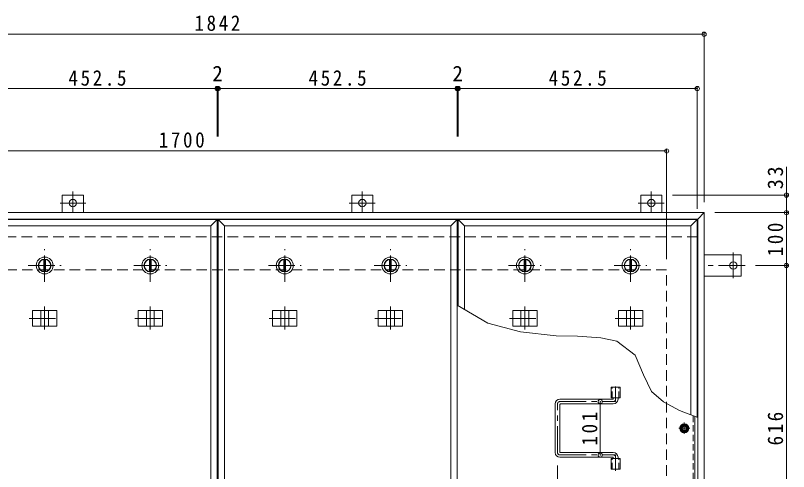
# Model space of a CAD drawing. Units: millimetres at full size, sheet at 1:10. Extents: x -2686 to 2789, y -1962 to 1769.
# Drawn here: x -1844 to -381, y 399 to 1262 of the extents above; entities that cross this region are included whole.
import ezdxf
from ezdxf.enums import TextEntityAlignment as Align

# ---------------------------------------------------------------- set-up
doc = ezdxf.new("R2010")
doc.units = ezdxf.units.MM
doc.header["$LTSCALE"] = 10
doc.header["$PDMODE"] = 32
doc.header["$PDSIZE"] = 8
for name, pattern in [('CHAIN1', [8, 5, -1, 1, -1]), ('DASHED1', [1.8, 1.2, -0.6]), ('DASHED2', [3, 2, -1])]:
    doc.linetypes.add(name, pattern=pattern)
for name, color, linetype, lineweight in [('0-1_躯体', 2, 'DASHED2', 9), ('0-2_仕上', 4, 'Continuous', 9), ('0-3_建具', 4, 'Continuous', 9), ('0-5_寸法', 7, 'Continuous', 9), ('0-6_ハッチ', 6, 'Continuous', 9), ('0-7_021', 5, 'Continuous', 5), ('0-A_061', 3, 'CHAIN1', 9), ('0-B_062', 2, 'Continuous', 9), ('0-C_084', 2, 'Continuous', 9), ('0-E_090', 3, 'Continuous', 9), ('0-F_092', 7, 'Continuous', 9)]:
    doc.layers.add(name, color=color, linetype=linetype, lineweight=lineweight)
doc.styles.add('ＭＳ ゴシック', font='')
doc.styles.get('ＭＳ ゴシック').set_extended_font_data('MS Gothic')

msp = doc.modelspace()

# ---------------------------------------------------------------- linework, layer by layer
at = {"layer": '0-1_躯体'}
for p, q in [((-552.35, 842.92), (-2370.35, 842.92)), ((-2311.35, 780.92), (-611.35, 780.92)), ((-611.35, 180.92), (-611.35, 780.92))]:
    msp.add_line(p, q, dxfattribs=at)
at = {"layer": '0-2_仕上'}
for p, q in [((-1914.85, 875.92), (-1462.35, 875.92)), ((-1474.35, 97.92), (-1474.35, 863.92)), ((-1462.35, 85.92), (-1462.35, 875.92)), ((-1460.35, 85.92), (-1460.35, 875.92)), ((-1460.35, 875.92), (-1007.85, 875.92)), ((-1019.85, 97.92), (-1019.85, 863.92)), ((-1007.85, 85.92), (-1007.85, 875.92)), ((-1005.85, 712.5), (-1005.85, 875.92)), ((-993.85, 705.57), (-993.85, 863.92)), ((-565.35, 506.34), (-565.35, 863.92)), ((-553.35, 501.69), (-553.35, 875.92))]:
    msp.add_line(p, q, dxfattribs=at)
at = {"layer": '0-2_仕上', "color": 3}
for p, q in [((-716.5, 538.42), (-716.5, 558.42)), ((-716.5, 558.42), (-699.2, 558.42)), ((-699.2, 538.42), (-699.2, 558.42)), ((-716.5, 538.42), (-699.2, 538.42)), ((-716.5, 403.42), (-716.5, 423.42)), ((-716.5, 423.42), (-699.2, 423.42)), ((-699.2, 403.42), (-699.2, 423.42)), ((-716.5, 403.42), (-699.2, 403.42))]:
    msp.add_line(p, q, dxfattribs=at)
at = {"layer": '0-2_仕上', "color": 3, "linetype": 'DASHED1'}
for p, q in [((-714.2, 538.42), (-714.2, 558.42)), ((-701.5, 538.42), (-701.5, 558.42)), ((-714.2, 403.42), (-714.2, 423.42)), ((-701.5, 403.42), (-701.5, 423.42))]:
    msp.add_line(p, q, dxfattribs=at)
at = {"layer": '0-2_仕上'}
for points in [[(-1902.85, 863.92), (-1474.35, 863.92), (-1462.35, 875.92)], [(-1448.35, 97.92), (-1448.35, 863.92), (-1460.35, 875.92)], [(-1448.35, 863.92), (-1019.85, 863.92), (-1007.85, 875.92)], [(-993.85, 863.92), (-1005.85, 875.92), (-553.35, 875.92)], [(-993.85, 863.92), (-565.35, 863.92), (-553.35, 875.92)]]:
    msp.add_lwpolyline(points, dxfattribs=at)
at = {"layer": '0-3_建具', "color": 2}
for p, q in [((-540.35, 888.92), (-2382.35, 888.92)), ((-540.35, 888.92), (-552.35, 876.92)), ((-540.35, 72.92), (-540.35, 888.92)), ((-552.35, 876.92), (-2370.35, 876.92)), ((-552.35, 84.92), (-552.35, 876.92))]:
    msp.add_line(p, q, dxfattribs=at)
at = {"layer": '0-3_建具'}
for p, q in [((-1811.69, 703.92), (-1765.51, 703.92)), ((-1811.69, 703.92), (-1811.69, 673.92)), ((-1796.1, 703.92), (-1796.1, 673.92)), ((-1781.1, 703.92), (-1781.1, 673.92)), ((-1765.51, 703.92), (-1765.51, 673.92)), ((-1611.69, 703.92), (-1565.51, 703.92)), ((-1611.69, 703.92), (-1611.69, 673.92)), ((-1596.1, 703.92), (-1596.1, 673.92)), ((-1581.1, 703.92), (-1581.1, 673.92)), ((-1565.51, 703.92), (-1565.51, 673.92)), ((-1357.19, 703.92), (-1311.01, 703.92)), ((-1357.19, 703.92), (-1357.19, 673.92)), ((-1341.6, 703.92), (-1341.6, 673.92)), ((-1326.6, 703.92), (-1326.6, 673.92)), ((-1311.01, 703.92), (-1311.01, 673.92)), ((-1157.19, 703.92), (-1111.01, 703.92)), ((-1157.19, 703.92), (-1157.19, 673.92)), ((-1141.6, 703.92), (-1141.6, 673.92)), ((-1126.6, 703.92), (-1126.6, 673.92)), ((-1111.01, 703.92), (-1111.01, 673.92)), ((-902.69, 703.92), (-856.51, 703.92)), ((-902.69, 703.92), (-902.69, 673.92)), ((-887.1, 703.92), (-887.1, 673.92)), ((-872.1, 703.92), (-872.1, 673.92)), ((-856.51, 703.92), (-856.51, 673.92)), ((-702.69, 703.92), (-656.51, 703.92)), ((-702.69, 703.92), (-702.69, 673.92)), ((-687.1, 703.92), (-687.1, 673.92)), ((-672.1, 703.92), (-672.1, 673.92)), ((-656.51, 703.92), (-656.51, 673.92)), ((-1811.69, 673.92), (-1765.51, 673.92)), ((-1611.69, 673.92), (-1565.51, 673.92)), ((-1357.19, 673.92), (-1311.01, 673.92)), ((-1157.19, 673.92), (-1111.01, 673.92)), ((-902.69, 673.92), (-856.51, 673.92)), ((-702.69, 673.92), (-656.51, 673.92))]:
    msp.add_line(p, q, dxfattribs=at)
at = {"layer": '0-3_建具', "linetype": 'CHAIN1'}
for p, q in [((-1788.6, 711.04), (-1788.6, 667.8)), ((-1588.6, 711.04), (-1588.6, 667.8)), ((-1334.1, 711.04), (-1334.1, 667.8)), ((-1134.1, 711.04), (-1134.1, 667.8)), ((-879.6, 711.04), (-879.6, 667.8)), ((-679.6, 711.04), (-679.6, 667.8)), ((-1818.01, 688.92), (-1759.19, 688.92)), ((-1618.01, 688.92), (-1559.19, 688.92)), ((-1363.51, 688.92), (-1304.69, 688.92)), ((-1163.51, 688.92), (-1104.69, 688.92)), ((-909.01, 688.92), (-850.19, 688.92)), ((-709.01, 688.92), (-650.19, 688.92))]:
    msp.add_line(p, q, dxfattribs=at)
at = {"layer": '0-5_寸法'}
msp.add_line((-384.58, 922.12), (-384.58, 975.88), dxfattribs=at)
for points in [[(-820.29, 655.88), (-888.05, 663.5), (-949.49, 679.96), (-1007.85, 713.66)], [(-655.05, 581.79), (-670.86, 619.25), (-705.83, 645.47), (-735.79, 652.13), (-779.91, 655.46), (-820.29, 655.88)], [(-617.12, 531.1), (-639.69, 550.34), (-655.05, 581.79)], [(-552.35, 501.31), (-586.89, 514.68), (-617.12, 531.1)]]:
    msp.add_lwpolyline(points, dxfattribs=at)
at = {"layer": '0-6_ハッチ', "linetype": 'CHAIN1'}
for p, q in [((-707.85, 559.8), (-707.85, 531.42)), ((-817.85, 434.93), (-817.85, 526.91)), ((-813.34, 531.42), (-707.85, 531.42)), ((-813.34, 430.42), (-707.85, 430.42)), ((-707.85, 400.54), (-707.85, 430.42))]:
    msp.add_line(p, q, dxfattribs=at)
at = {"layer": '0-6_ハッチ'}
for p, q in [((-822.35, 434.92), (-822.35, 526.92)), ((-713.35, 535.92), (-813.35, 535.92)), ((-812.35, 526.92), (-712.35, 526.92)), ((-712.35, 536.92), (-712.35, 538.42)), ((-703.35, 535.92), (-703.35, 538.42)), ((-813.35, 435.92), (-813.35, 525.92)), ((-713.35, 425.92), (-813.35, 425.92)), ((-812.35, 434.92), (-712.35, 434.92)), ((-712.35, 424.92), (-712.35, 423.42)), ((-703.35, 425.92), (-703.35, 423.42))]:
    msp.add_line(p, q, dxfattribs=at)
for centre, radius, start, end in [((-813.35, 526.92), 9, 90, 180), ((-812.35, 525.92), 1, 90, 180), ((-713.35, 536.92), 1, 270, 0), ((-712.35, 535.92), 9, 270, 0), ((-813.35, 434.92), 9, 180, 270), ((-812.35, 435.92), 1, 180, 270), ((-713.35, 424.92), 1, 0, 90), ((-712.35, 425.92), 9, 0, 90)]:
    msp.add_arc(centre, radius, start, end, dxfattribs=at)
at = {"layer": '0-6_ハッチ', "linetype": 'CHAIN1'}
for centre, radius, start, end in [((-813.34, 526.91), 4.51, 90, 180), ((-712.35, 535.92), 4.5, 270.29569, 0), ((-813.34, 434.93), 4.51, 180, 270), ((-712.35, 425.92), 4.5, 0, 89.70431)]:
    msp.add_arc(centre, radius, start, end, dxfattribs=at)
at = {"layer": '0-7_021'}
for radius in [5, 4.19]:
    msp.add_circle((-577.85, 480.92), radius, dxfattribs=at)
at = {"layer": '0-A_061', "linetype": 'DASHED1'}
msp.add_line((-561.05, 504.68), (-561.05, 130.62), dxfattribs=at)
at = {"layer": '0-A_061', "linetype": 'Continuous'}
msp.add_line((-557.85, 127.42), (-557.85, 503.44), dxfattribs=at)
at = {"layer": '0-A_061'}
for p, q in [((-577.85, 470.24), (-577.85, 491.6)), ((-567.17, 480.92), (-588.53, 480.92))]:
    msp.add_line(p, q, dxfattribs=at)
at = {"layer": '0-B_062'}
for p, q in [((-585.35, 480.92), (-581.6, 487.42)), ((-581.6, 487.42), (-574.1, 487.42)), ((-570.35, 480.92), (-574.1, 487.42)), ((-570.35, 480.92), (-574.1, 474.42))]:
    msp.add_line(p, q, dxfattribs=at)
msp.add_lwpolyline([(-585.35, 480.92), (-581.6, 474.42), (-574.1, 474.42)], dxfattribs=at)
for radius in [8.5, 6.5]:
    msp.add_circle((-577.85, 480.92), radius, dxfattribs=at)
at = {"layer": '0-C_084', "linetype": 'CHAIN1'}
for p, q in [((-1788.6, 757.92), (-1788.6, 819.92)), ((-1588.6, 757.92), (-1588.6, 819.92)), ((-1334.1, 757.92), (-1334.1, 819.92)), ((-1134.1, 757.92), (-1134.1, 819.92)), ((-879.6, 757.92), (-879.6, 819.92)), ((-679.6, 757.92), (-679.6, 819.92)), ((-1819.6, 788.92), (-1757.6, 788.92)), ((-1619.6, 788.92), (-1557.6, 788.92)), ((-1365.1, 788.92), (-1303.1, 788.92)), ((-1165.1, 788.92), (-1103.1, 788.92)), ((-910.6, 788.92), (-848.6, 788.92)), ((-710.6, 788.92), (-648.6, 788.92))]:
    msp.add_line(p, q, dxfattribs=at)
at = {"layer": '0-C_084'}
for p, q in [((-1790.1, 800.33), (-1790.1, 777.52)), ((-1787.1, 800.33), (-1787.1, 777.52)), ((-1590.1, 800.33), (-1590.1, 777.52)), ((-1587.1, 800.33), (-1587.1, 777.52)), ((-1335.6, 800.33), (-1335.6, 777.52)), ((-1332.6, 800.33), (-1332.6, 777.52)), ((-1135.6, 800.33), (-1135.6, 777.52)), ((-1132.6, 800.33), (-1132.6, 777.52)), ((-881.1, 800.33), (-881.1, 777.52)), ((-878.1, 800.33), (-878.1, 777.52)), ((-681.1, 800.33), (-681.1, 777.52)), ((-678.1, 800.33), (-678.1, 777.52))]:
    msp.add_line(p, q, dxfattribs=at)
for centre, radius in [((-1788.6, 788.92), 16), ((-1588.6, 788.92), 16), ((-1334.1, 788.92), 16), ((-1134.1, 788.92), 16), ((-879.6, 788.92), 16), ((-679.6, 788.92), 16), ((-1788.6, 788.92), 12), ((-1788.6, 788.92), 11.5), ((-1588.6, 788.92), 12), ((-1588.6, 788.92), 11.5), ((-1334.1, 788.92), 12), ((-1334.1, 788.92), 11.5), ((-1134.1, 788.92), 12), ((-1134.1, 788.92), 11.5), ((-879.6, 788.92), 12), ((-879.6, 788.92), 11.5), ((-679.6, 788.92), 12), ((-679.6, 788.92), 11.5)]:
    msp.add_circle(centre, radius, dxfattribs=at)
at = {"layer": '0-E_090'}
for p, q in [((-1715.35, 922.12), (-1755.35, 922.12)), ((-1755.35, 888.92), (-1755.35, 922.12)), ((-1715.35, 888.92), (-1715.35, 922.12)), ((-1207.35, 888.92), (-1207.35, 922.12)), ((-1207.35, 922.12), (-1167.35, 922.12)), ((-1167.35, 888.92), (-1167.35, 922.12)), ((-660.35, 922.12), (-620.35, 922.12)), ((-660.35, 888.92), (-660.35, 922.12)), ((-620.35, 888.92), (-620.35, 922.12)), ((-540.35, 808.92), (-470.15, 808.92)), ((-470.15, 808.92), (-470.15, 768.92)), ((-540.35, 768.92), (-470.15, 768.92))]:
    msp.add_line(p, q, dxfattribs=at)
at = {"layer": '0-E_090', "linetype": 'CHAIN1'}
for p, q in [((-1735.35, 929.28), (-1735.35, 889.12)), ((-1187.35, 929.28), (-1187.35, 889.12)), ((-640.35, 929.28), (-640.35, 889.12)), ((-1710.51, 907.12), (-1759.4, 907.12)), ((-1212.19, 907.12), (-1163.3, 907.12)), ((-665.19, 907.12), (-616.3, 907.12)), ((-485.15, 813.76), (-485.15, 764.88)), ((-462.99, 788.92), (-540.35, 788.92))]:
    msp.add_line(p, q, dxfattribs=at)
at = {"layer": '0-E_090'}
for centre in [(-1735.35, 907.12), (-1187.35, 907.12), (-640.35, 907.12), (-485.15, 788.92)]:
    msp.add_circle(centre, 7, dxfattribs=at)
at = {"layer": '0-F_092'}
for p, q in [((-540.35, 1229.64), (-540.35, 908.92)), ((-2382.35, 1226.64), (-540.35, 1226.64)), ((-1462.35, 1126.84), (-1462.35, 1033.18)), ((-1460.35, 1126.84), (-1460.35, 1033.18)), ((-1007.85, 1126.84), (-1007.85, 1033.18)), ((-1005.85, 1126.84), (-1005.85, 1033.18)), ((-553.35, 1126.84), (-553.35, 895.92)), ((-1914.85, 1123.84), (-1462.35, 1123.84)), ((-1462.35, 1123.84), (-1460.35, 1123.84)), ((-1460.35, 1123.84), (-1007.85, 1123.84)), ((-1007.85, 1123.84), (-1005.85, 1123.84)), ((-1005.85, 1123.84), (-553.35, 1123.84)), ((-2311.35, 1005.64), (-611.35, 1005.64)), ((-611.35, 1008.64), (-611.35, 800.92)), ((-381.58, 922.12), (-600.35, 922.12)), ((-384.58, 888.92), (-384.58, 922.12)), ((-381.58, 888.92), (-520.35, 888.92)), ((-384.58, 888.92), (-384.58, 788.92)), ((-381.58, 788.92), (-442.99, 788.92)), ((-384.58, 788.92), (-384.58, 172.92)), ((-737.12, 430.42), (-737.12, 531.42)), ((-817.85, 305.27), (-817.85, 410.42))]:
    msp.add_line(p, q, dxfattribs=at)
for p in [(-540.35, 1226.64), (-1462.35, 1123.84), (-1460.35, 1123.84), (-1007.85, 1123.84), (-1005.85, 1123.84), (-553.35, 1123.84), (-611.35, 1005.64), (-384.58, 922.12), (-384.58, 888.92), (-384.58, 788.92), (-737.12, 531.42), (-737.12, 430.42)]:
    msp.add_point(p, dxfattribs=at)

# ---------------------------------------------------------------- texts
at = {"layer": '0-F_092', "color": 2, "style": 'ＭＳ ゴシック'}
for p in [(-1471.35, 1128.84), (-1016.85, 1128.84)]:
    msp.add_text('2', height=29.33, dxfattribs=at).set_placement(p, align=Align.BOTTOM_LEFT)
at = {"layer": '0-F_092', "color": 2, "char_height": 29.33, "attachment_point": 7, "style": 'ＭＳ ゴシック'}
for s, insert in [('\\T1.28;\\W0.9;1842', (-1505.1, 1232.64)), ('\\T1.28;\\W0.9;452.5', (-1743.6, 1128.84)), ('\\T1.28;\\W0.9;452.5', (-1289.1, 1128.84)), ('\\T1.28;\\W0.9;452.5', (-834.6, 1128.84)), ('\\T1.28;\\W0.9;1700', (-1572.65, 1011.64))]:
    msp.add_mtext(s, dxfattribs=dict(at, insert=insert))
at = {"layer": '0-F_092', "color": 2, "char_height": 29.33, "attachment_point": 7, "rotation": 90, "style": 'ＭＳ ゴシック'}
for s, insert in [('\\T1.27;\\W0.95;33', (-390.58, 933.38)), ('\\T1.27;\\W0.9;100', (-390.58, 806.42)), ('\\T1.27;\\W0.9;101', (-742.12, 448.42)), ('\\T1.27;\\W0.9;616', (-390.58, 448.42))]:
    msp.add_mtext(s, dxfattribs=dict(at, insert=insert))

doc.saveas('drawing.dxf')
